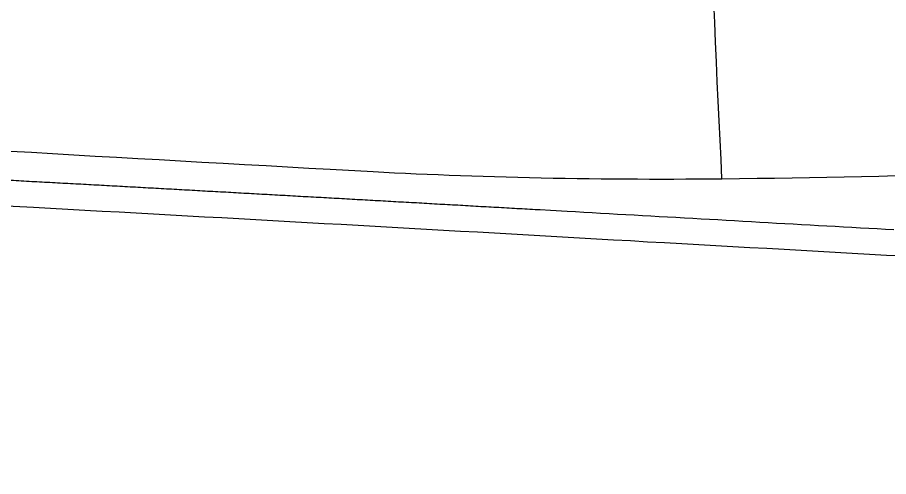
# Model space of a CAD drawing. Extents: x 938 to 1038, y 781 to 934.
# Drawn here: x 984.8 to 994.89, y 809.01 to 814.33 of the extents above; entities that cross this region are included whole.
import ezdxf

# ---------------------------------------------------------------- set-up
doc = ezdxf.new("R2010")
doc.units = 0
doc.header["$MEASUREMENT"] = 0
doc.layers.add('1', color=4, linetype='Continuous')

# ---------------------------------------------------------------- blocks, each defined once
blk = doc.blocks.new('VISTA')
at = {"layer": '1', "color": 3, "linetype": 'Continuous'}
for points in [[(55.085, 12.893), (55.074, 13.116), (55.063, 13.339), (55.052, 13.564), (55.041, 13.79), (55.031, 14.017), (55.021, 14.245), (55.011, 14.473), (55.001, 14.703), (54.991, 14.934), (54.982, 15.165), (54.973, 15.397), (54.965, 15.631), (54.956, 15.865), (54.948, 16.099), (54.94, 16.335), (54.933, 16.571), (54.926, 16.808), (54.919, 17.046), (54.905, 17.524)], [(57.188, 11.994), (56.99, 12.005), (56.792, 12.016), (56.594, 12.027), (56.396, 12.038), (56.198, 12.049), (56.001, 12.061), (55.803, 12.072), (55.605, 12.083), (55.408, 12.094), (55.211, 12.105), (55.013, 12.116), (54.816, 12.127), (54.619, 12.138), (54.421, 12.149), (54.224, 12.16), (54.027, 12.172), (53.83, 12.183), (53.633, 12.194), (53.436, 12.205), (53.238, 12.216), (53.041, 12.227), (52.844, 12.238), (52.647, 12.25), (52.45, 12.261), (52.253, 12.272), (52.056, 12.283), (51.859, 12.294), (51.662, 12.305), (51.464, 12.316), (51.267, 12.327), (51.07, 12.339), (50.873, 12.35), (50.675, 12.361), (50.478, 12.372), (50.281, 12.383), (50.083, 12.394), (49.886, 12.405), (49.688, 12.416), (49.491, 12.427), (49.293, 12.438), (49.095, 12.449), (48.898, 12.46), (48.7, 12.471), (48.502, 12.482), (48.304, 12.493), (48.106, 12.504), (47.908, 12.515), (47.709, 12.526), (47.511, 12.536), (47.312, 12.547), (47.114, 12.558), (46.716, 12.58)], [(57.075, 12.301), (56.978, 12.306), (56.881, 12.311), (56.784, 12.317), (56.687, 12.322), (56.589, 12.328), (56.492, 12.333), (56.395, 12.338), (56.298, 12.344), (56.201, 12.349), (56.104, 12.355), (56.007, 12.36), (55.91, 12.366), (55.813, 12.371), (55.716, 12.376), (55.619, 12.382), (55.522, 12.387), (55.425, 12.393), (55.328, 12.398), (55.231, 12.404), (55.134, 12.409), (55.037, 12.415), (54.94, 12.42), (54.843, 12.426), (54.746, 12.431), (54.649, 12.436), (54.552, 12.442), (54.455, 12.447), (54.358, 12.453), (54.261, 12.458), (54.164, 12.464), (54.068, 12.469), (53.971, 12.475), (53.874, 12.48), (53.777, 12.486), (53.68, 12.491), (53.583, 12.497), (53.486, 12.502), (53.39, 12.508), (53.293, 12.513), (53.099, 12.524)]]:
    blk.add_lwpolyline(points, dxfattribs=at)
at = {"layer": '1', "color": 2}
for points in [[(55.085, 12.893), (55.288, 12.895), (55.491, 12.898), (55.694, 12.901), (55.896, 12.905), (56.097, 12.908), (56.299, 12.912), (56.5, 12.916), (56.7, 12.92), (56.9, 12.924), (57.1, 12.929)], [(46.843, 13.213), (47.089, 13.199), (47.335, 13.184), (47.582, 13.17), (47.829, 13.156), (48.075, 13.142), (48.322, 13.128), (48.569, 13.114), (48.816, 13.1), (49.063, 13.086), (49.311, 13.072), (49.558, 13.059), (49.806, 13.045), (50.054, 13.031), (50.302, 13.017), (50.55, 13.003), (51.047, 12.976)], [(51.047, 12.976), (51.17, 12.969), (51.294, 12.963), (51.419, 12.957), (51.545, 12.951), (51.672, 12.945), (51.799, 12.94), (51.928, 12.935), (52.057, 12.93), (52.188, 12.925), (52.319, 12.921), (52.452, 12.917), (52.586, 12.913), (52.72, 12.91), (52.856, 12.906), (52.993, 12.903), (53.131, 12.901), (53.269, 12.898), (53.407, 12.896), (53.546, 12.894), (53.686, 12.893), (53.826, 12.892), (53.966, 12.891), (54.106, 12.89), (54.246, 12.889), (54.386, 12.889), (54.526, 12.889), (54.667, 12.89), (54.806, 12.891), (55.085, 12.893)]]:
    blk.add_lwpolyline(points, dxfattribs=at)
at = {"layer": '1', "color": 3, "linetype": 'Continuous'}
blk.add_lwpolyline([(53.099, 12.524), (52.98, 12.531, 0.000001), (52.861, 12.538, 0.000001), (52.741, 12.544, 0.000001), (52.622, 12.551, 0.000002), (52.503, 12.558, 0.000002), (52.384, 12.564, 0.000003), (52.264, 12.571, 0.000003), (52.145, 12.578, 0.000004), (52.026, 12.585, 0.000004), (51.907, 12.591, 0.000004), (51.787, 12.598, 0.000005), (51.668, 12.605, 0.000005), (51.549, 12.612, 0.000006), (51.429, 12.618, 0.000006), (51.31, 12.625, 0.000007), (51.191, 12.632, 0.000007), (51.071, 12.638, 0.000007), (50.952, 12.645, 0.000008), (50.833, 12.652, 0.000008), (50.713, 12.659, 0.000009), (50.594, 12.665, 0.000009), (50.475, 12.672, 0.000009), (50.355, 12.679, 0.00001), (50.236, 12.685, 0.00001), (50.116, 12.692, 0.000011), (49.997, 12.699, 0.000011), (49.878, 12.705, 0.000012), (49.758, 12.712, 0.000012), (49.639, 12.719, 0.000012), (49.519, 12.725, 0.000013), (49.4, 12.732, 0.000013), (49.28, 12.739, 0.000014), (49.16, 12.745, 0.000014), (49.041, 12.752, 0.000015), (48.921, 12.759, 0.000015), (48.802, 12.765, 0.000015), (48.682, 12.772, 0.000016), (48.562, 12.779, 0.000016), (48.442, 12.785, 0.000017), (48.323, 12.792, 0.000017), (48.203, 12.798, 0.000018), (48.083, 12.805, 0.000018), (47.963, 12.812, 0.000018), (47.843, 12.818, 0.000019), (47.723, 12.825, 0.000019), (47.603, 12.831, 0.00002), (47.483, 12.838, 0.00002), (47.363, 12.844, 0.000021), (47.243, 12.851, 0.000021), (47.123, 12.857, 0.000022), (47.003, 12.864, 0.000022), (46.883, 12.871, 0.000022), (46.763, 12.877, 0.000023), (46.643, 12.884, 0.000023), (46.522, 12.89, 0.000024)], format="xyb", dxfattribs=at)

msp = doc.modelspace()

# ---------------------------------------------------------------- block references
at = {"layer": '1'}
msp.add_blockref('VISTA', (937.877, 799.564), dxfattribs=at)

doc.saveas('drawing.dxf')
